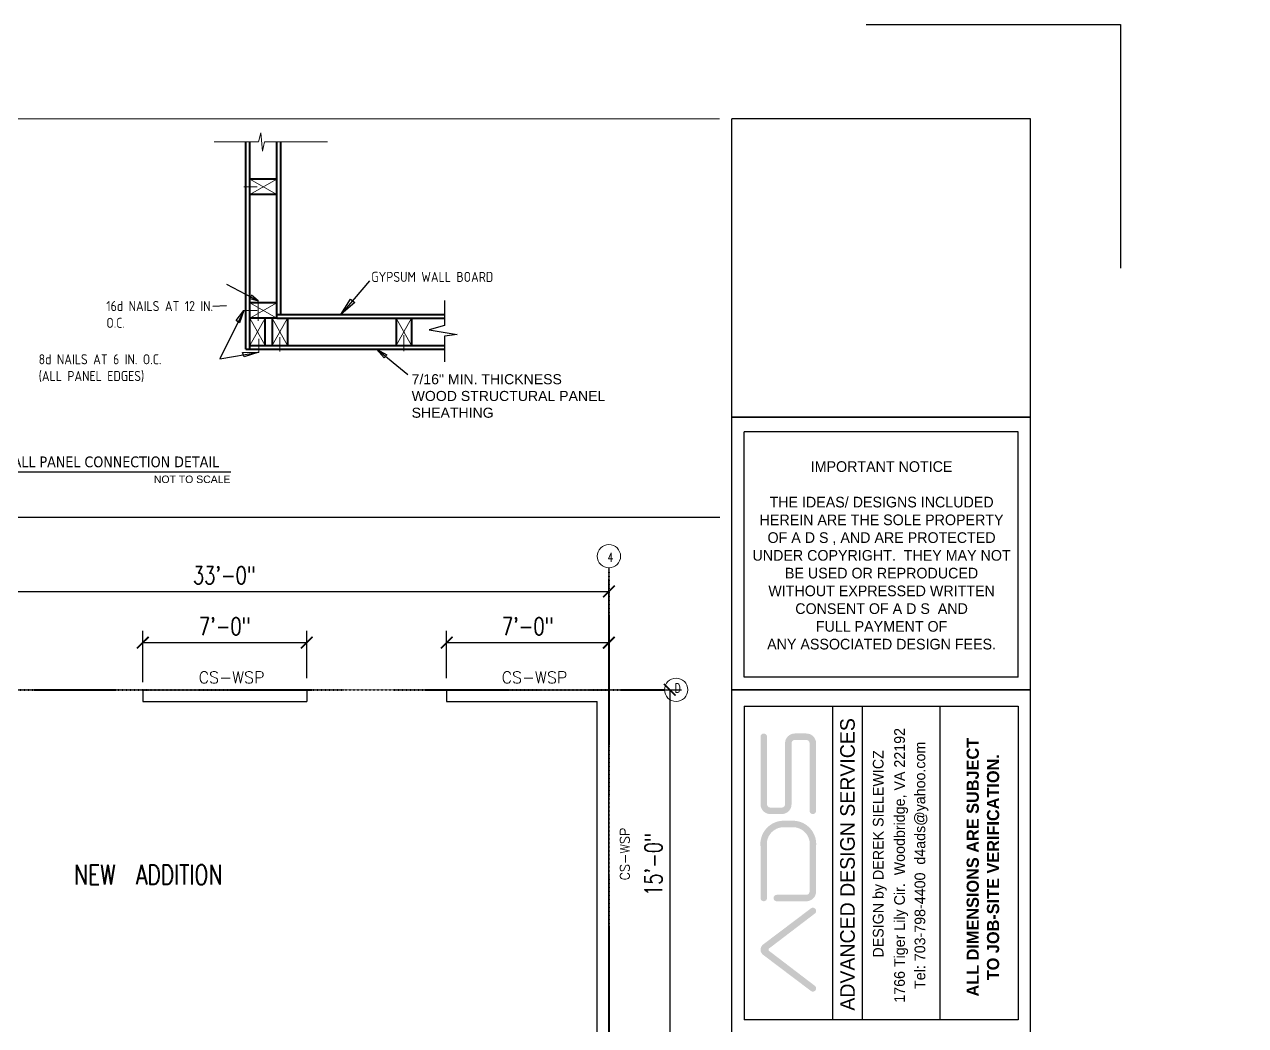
# Model space of a CAD drawing. Header units: inches. Extents: x 26998 to 46838, y -509 to 4343.
# Drawn here: x 37572 to 38200, y 2477 to 2993 of the extents above; entities that cross this region are included whole.
import ezdxf
from ezdxf import colors
from ezdxf.entities.mleader import LeaderData, LeaderLine
from ezdxf.math import Vec2, Vec3

# ---------------------------------------------------------------- set-up
doc = ezdxf.new("R2010")
doc.units = ezdxf.units.IN
doc.header["$LTSCALE"] = 0.5
doc.header["$MEASUREMENT"] = 0
doc.linetypes.add('Double Dash 3_8_', pattern=[1, 0.375, -0.125, 0.125, -0.125, 0.125, -0.125])
doc.layers.get('Defpoints').update_dxf_attribs({"color": 140})
for name, color, linetype in [('A-Anno-Text-Sect', 7, 'Continuous'), ('A-NOTES', 132, 'Continuous'), ('N-NOTES', 3, 'Continuous'), ('Title Block', 7, 'Continuous')]:
    doc.layers.add(name, color=color, linetype=linetype)
for name, color, linetype, lineweight in [('A-DETL', 90, 'Continuous', 9), ('G-ANNO-TEXT', 231, 'Continuous', 9), ('HATCH', 24, 'Continuous', 9), ('new construction', 7, 'Continuous', 50), ('S-Text', 3, 'Continuous', 0), ('window', 2, 'Continuous', 20)]:
    doc.layers.add(name, color=color, linetype=linetype, lineweight=lineweight)
doc.styles.add('AGSROMANS', font='romans')
doc.styles.add('Arch-Dim', font='romans.shx', dxfattribs={"width": 0.75})
doc.styles.add('ARIAL', font='arial.ttf')
doc.styles.add('HS-DESIGN-PLAN', font='GOTHIC.TTF', dxfattribs={"height": 0.09375})
doc.styles.add('RomanS_B', font='', dxfattribs={"width": 0.75, "height": 4.549842})
doc.styles.get("Standard").update_dxf_attribs({"font": 'romans.shx', "width": 0.75})
doc.styles.add('TahomaSPH', font='tahoma.ttf')
doc.styles.add('TITULO', font='arial.ttf', dxfattribs={"height": 7})
doc.styles.get('RomanS_B').set_extended_font_data('RomanS', bold=True)
doc.dimstyles.new('Aec-Arch-I-96', dxfattribs={"dimscale": 96, "dimtxt": 0.09375, "dimasz": 0.0625, "dimexe": 0.0625, "dimexo": 0.0625, "dimgap": 0.03125, "dimtad": 1, "dimdec": 4, "dimzin": 3, "dimdsep": 46, "dimlunit": 4, "dimtxsty": 'Arch-Dim', "dimblk": 'ARCHTICK', "dimcen": 0.09375, "dimazin": 2, "dimtfac": 0.75, "dimtdec": 4, "dimtix": 1, "dimtmove": 2, "dimatfit": 2, "dimfxl": 1, "dimtolj": 1, "dimtzin": 0, "dimarcsym": 0})

# ---------------------------------------------------------------- blocks, each defined once
blk = doc.blocks.new('_ArchTick')
at = {"color": 0, "linetype": 'ByBlock', "const_width": 0.15}
blk.add_lwpolyline([(-0.5, -0.5), (0.5, 0.5)], dxfattribs=at)
blk = doc.blocks.new('*D1076')
at = {"layer": 'A-Anno-Text-Sect', "color": 0, "linetype": 'Continuous', "lineweight": -2, "transparency": 16777216}
for p, q in [((37789.11, 2655.94), (37789.11, 2680.24)), ((37872.61, 2655.94), (37872.61, 2680.24)), ((37789.11, 2674.24), (37872.61, 2674.24))]:
    blk.add_line(p, q, dxfattribs=at)
at = {"layer": 'Defpoints', "color": 0, "linetype": 'Continuous', "transparency": 16777216}
for p in [(37872.61, 2674.24), (37789.11, 2649.94), (37872.61, 2649.94)]:
    blk.add_point(p, dxfattribs=at)
at = {"layer": 'A-Anno-Text-Sect', "color": 0, "linetype": 'Continuous', "lineweight": -2, "transparency": 16777216, "xscale": 6, "yscale": 6, "zscale": 6, "rotation": 180}
blk.add_blockref('_ArchTick', (37789.11, 2674.24), dxfattribs=at)
at = {"layer": 'A-Anno-Text-Sect', "color": 0, "linetype": 'Continuous', "lineweight": -2, "transparency": 16777216, "xscale": 6, "yscale": 6, "zscale": 6}
blk.add_blockref('_ArchTick', (37872.61, 2674.24), dxfattribs=at)
at = {"layer": 'A-Anno-Text-Sect', "color": 0, "linetype": 'Continuous', "transparency": 16777216, "insert": (37830.86, 2682.6), "char_height": 9, "attachment_point": 5, "style": 'Arch-Dim'}
blk.add_mtext('\\A1;7\'-0"', dxfattribs=at)
blk = doc.blocks.new('*D1077')
at = {"layer": 'A-Anno-Text-Sect', "color": 0, "linetype": 'Continuous', "lineweight": -2, "transparency": 16777216}
for p, q in [((37632.72, 2653.93), (37632.72, 2680.24)), ((37717.11, 2655.94), (37717.11, 2680.24)), ((37632.72, 2674.24), (37717.11, 2674.24))]:
    blk.add_line(p, q, dxfattribs=at)
at = {"layer": 'Defpoints', "color": 0, "linetype": 'Continuous', "transparency": 16777216}
for p in [(37717.11, 2674.24), (37632.72, 2647.93), (37717.11, 2649.94)]:
    blk.add_point(p, dxfattribs=at)
at = {"layer": 'A-Anno-Text-Sect', "color": 0, "linetype": 'Continuous', "lineweight": -2, "transparency": 16777216, "xscale": 6, "yscale": 6, "zscale": 6, "rotation": 180}
blk.add_blockref('_ArchTick', (37632.72, 2674.24), dxfattribs=at)
at = {"layer": 'A-Anno-Text-Sect', "color": 0, "linetype": 'Continuous', "lineweight": -2, "transparency": 16777216, "xscale": 6, "yscale": 6, "zscale": 6}
blk.add_blockref('_ArchTick', (37717.11, 2674.24), dxfattribs=at)
at = {"layer": 'A-Anno-Text-Sect', "color": 0, "linetype": 'Continuous', "transparency": 16777216, "insert": (37674.91, 2682.6), "char_height": 9, "attachment_point": 5, "style": 'Arch-Dim'}
blk.add_mtext('\\A1;7\'-0"', dxfattribs=at)
blk = doc.blocks.new('*D1083')
at = {"layer": 'A-Anno-Text-Sect', "color": 0, "linetype": 'Continuous', "lineweight": -2, "transparency": 16777216}
for p, q in [((37476.81, 2655.94), (37476.81, 2706.57)), ((37872.61, 2655.94), (37872.61, 2706.57)), ((37476.81, 2700.57), (37872.61, 2700.57))]:
    blk.add_line(p, q, dxfattribs=at)
at = {"layer": 'Defpoints', "color": 0, "linetype": 'Continuous', "transparency": 16777216}
for p in [(37872.61, 2700.57), (37476.81, 2649.94), (37872.61, 2649.94)]:
    blk.add_point(p, dxfattribs=at)
at = {"layer": 'A-Anno-Text-Sect', "color": 0, "linetype": 'Continuous', "lineweight": -2, "transparency": 16777216, "xscale": 6, "yscale": 6, "zscale": 6, "rotation": 180}
blk.add_blockref('_ArchTick', (37476.81, 2700.57), dxfattribs=at)
at = {"layer": 'A-Anno-Text-Sect', "color": 0, "linetype": 'Continuous', "lineweight": -2, "transparency": 16777216, "xscale": 6, "yscale": 6, "zscale": 6}
blk.add_blockref('_ArchTick', (37872.61, 2700.57), dxfattribs=at)
at = {"layer": 'A-Anno-Text-Sect', "color": 0, "linetype": 'Continuous', "transparency": 16777216, "insert": (37674.71, 2708.93), "char_height": 9, "attachment_point": 5, "style": 'Arch-Dim'}
blk.add_mtext('\\A1;33\'-0"', dxfattribs=at)
blk = doc.blocks.new('*D1086')
at = {"layer": 'A-Anno-Text-Sect', "color": 0, "linetype": 'Continuous', "lineweight": -2, "transparency": 16777216}
for p, q in [((37878.61, 2649.94), (37909.94, 2649.94)), ((37903.94, 2649.94), (37903.94, 2469.94)), ((37878.61, 2469.94), (37909.94, 2469.94))]:
    blk.add_line(p, q, dxfattribs=at)
at = {"layer": 'Defpoints', "color": 0, "linetype": 'Continuous', "transparency": 16777216}
for p in [(37872.61, 2649.94), (37872.61, 2469.94), (37903.94, 2469.94)]:
    blk.add_point(p, dxfattribs=at)
at = {"layer": 'A-Anno-Text-Sect', "color": 0, "linetype": 'Continuous', "lineweight": -2, "transparency": 16777216, "xscale": 6, "yscale": 6, "zscale": 6}
for p, rotation in [((37903.94, 2649.94), 90), ((37903.94, 2469.94), 270)]:
    blk.add_blockref('_ArchTick', p, dxfattribs=dict(at, rotation=rotation))
at = {"layer": 'A-Anno-Text-Sect', "color": 0, "linetype": 'Continuous', "transparency": 16777216, "insert": (37895.58, 2559.94), "char_height": 9, "attachment_point": 5, "rotation": 90, "style": 'Arch-Dim'}
blk.add_mtext('\\A1;15\'-0"', dxfattribs=at)

msp = doc.modelspace()

# ---------------------------------------------------------------- hatches: boundary and pattern name
at = {"layer": 'Title Block'}
h = msp.add_hatch(color=256, dxfattribs=at)
h.paths.add_polyline_path([(37978.6086617, 2534.6635765, 0.1912949762), (37979.2766418, 2535.6985823), (37979.2766418, 2536.3456286, 0.1065363828), (37978.9980479, 2536.9912482, 0.1989123674), (37977.9148566, 2537.6680178), (37977.3641813, 2537.6680178, 0.1139636446), (37976.6703762, 2537.3806343), (37952.0906029, 2518.8025062, 0.5149988252), (37952.0906029, 2513.3683904), (37976.6703762, 2494.7902622, 0.1139636446), (37977.3641813, 2494.5028787), (37977.9148566, 2494.5028787, 0.1989123674), (37978.9980479, 2495.1796484, 0.1065363829), (37979.2766418, 2495.825268), (37979.2766418, 2496.4723143, 0.1912949762), (37978.6086617, 2497.5073201), (37955.1942338, 2515.391789, -0.5343557179), (37955.1942338, 2516.7791076)])
h.paths.add_polyline_path([(37974.2702912, 2541.0055849, 0.4142135624), (37979.2766418, 2546.0119356), (37979.2766418, 2569.1516721, 0.440849221), (37967.595157, 2582.5019405), (37962.3728061, 2582.5019405, 0.440849221), (37950.6913213, 2569.1516721), (37950.6913213, 2542.6743685, 0.4142135624), (37952.3601048, 2541.0055849, 0.4142135624), (37954.0288884, 2542.6743685), (37954.0288884, 2569.1516721, -0.4500136067), (37962.3728061, 2579.1643734), (37967.595157, 2579.1643734, -0.4500136067), (37975.9390747, 2569.1516721), (37975.9390747, 2546.0119356, -0.4142135624), (37974.2702912, 2544.343152), (37959.035239, 2544.343152, 0.4142135624), (37957.3664555, 2542.6743685, 0.4142135624), (37959.035239, 2541.0055849)])
h.paths.add_polyline_path([(37963.315198, 2590.9436406, -0.4142135624), (37961.6464145, 2589.2748571), (37955.6976719, 2589.2748571, -0.4142135624), (37954.0288884, 2590.9436406), (37954.0288884, 2625.764862, 0.4142135624), (37952.3601048, 2627.4336456, 0.4142135624), (37950.6913213, 2625.764862), (37950.6913213, 2590.9436406, 0.4142135624), (37955.6976719, 2585.93729), (37961.6464145, 2585.93729, 0.4142135624), (37966.6527651, 2590.9436406), (37966.6527651, 2622.4272949, -0.4142135624), (37968.3215486, 2624.0960785), (37974.2702912, 2624.0960785, -0.4142135624), (37975.9390747, 2622.4272949), (37975.9390747, 2587.6060736, 0.4142135624), (37977.6078583, 2585.93729, 0.4142135624), (37979.2766418, 2587.6060736), (37979.2766418, 2622.4272949, 0.4142135624), (37974.2702912, 2627.4336456), (37968.3215486, 2627.4336456, 0.4142135624), (37963.315198, 2622.4272949)])
h = msp.add_hatch(color=256, dxfattribs=at)
h.paths.add_polyline_path([(37978.6086617, 2534.6635765, 0.1912949762), (37979.2766418, 2535.6985823), (37979.2766418, 2536.3456286, 0.1065363828), (37978.9980479, 2536.9912482, 0.1989123674), (37977.9148566, 2537.6680178), (37977.3641813, 2537.6680178, 0.1139636446), (37976.6703762, 2537.3806343), (37952.0906029, 2518.8025062, 0.5149988252), (37952.0906029, 2513.3683904), (37976.6703762, 2494.7902622, 0.1139636446), (37977.3641813, 2494.5028787), (37977.9148566, 2494.5028787, 0.1989123674), (37978.9980479, 2495.1796484, 0.1065363829), (37979.2766418, 2495.825268), (37979.2766418, 2496.4723143, 0.1912949762), (37978.6086617, 2497.5073201), (37955.1942338, 2515.391789, -0.5343557179), (37955.1942338, 2516.7791076)])
h.paths.add_polyline_path([(37974.2702912, 2541.0055849, 0.4142135624), (37979.2766418, 2546.0119356), (37979.2766418, 2569.1516721, 0.440849221), (37967.595157, 2582.5019405), (37962.3728061, 2582.5019405, 0.440849221), (37950.6913213, 2569.1516721), (37950.6913213, 2542.6743685, 0.4142135624), (37952.3601048, 2541.0055849, 0.4142135624), (37954.0288884, 2542.6743685), (37954.0288884, 2569.1516721, -0.4500136067), (37962.3728061, 2579.1643734), (37967.595157, 2579.1643734, -0.4500136067), (37975.9390747, 2569.1516721), (37975.9390747, 2546.0119356, -0.4142135624), (37974.2702912, 2544.343152), (37959.035239, 2544.343152, 0.4142135624), (37957.3664555, 2542.6743685, 0.4142135624), (37959.035239, 2541.0055849)])
h.paths.add_polyline_path([(37963.315198, 2590.9436406, -0.4142135624), (37961.6464145, 2589.2748571), (37955.6976719, 2589.2748571, -0.4142135624), (37954.0288884, 2590.9436406), (37954.0288884, 2625.764862, 0.4142135624), (37952.3601048, 2627.4336456, 0.4142135624), (37950.6913213, 2625.764862), (37950.6913213, 2590.9436406, 0.4142135624), (37955.6976719, 2585.93729), (37961.6464145, 2585.93729, 0.4142135624), (37966.6527651, 2590.9436406), (37966.6527651, 2622.4272949, -0.4142135624), (37968.3215486, 2624.0960785), (37974.2702912, 2624.0960785, -0.4142135624), (37975.9390747, 2622.4272949), (37975.9390747, 2587.6060736, 0.4142135624), (37977.6078583, 2585.93729, 0.4142135624), (37979.2766418, 2587.6060736), (37979.2766418, 2622.4272949, 0.4142135624), (37974.2702912, 2627.4336456), (37968.3215486, 2627.4336456, 0.4142135624), (37963.315198, 2622.4272949)])

# ---------------------------------------------------------------- linework, layer by layer
for p, q in [((37749.3604882, 2860.549113), (37734.6271562, 2843.2739889)), ((37675.8072789, 2858.8192194), (37692.0549335, 2850.2923285)), ((37668.7849889, 2847.580499), (37675.8072789, 2847.8611569)), ((37688.0646185, 2851.5389025), (37692.0549335, 2850.2923285)), ((37692.0549335, 2850.2923285), (37688.7019545, 2853.1681481)), ((37734.6271562, 2843.2739889), (37739.5874264, 2851.2028199)), ((37741.8519332, 2849.4897948), (37734.6271562, 2843.2739889)), ((37739.5874264, 2851.2028199), (37741.8519332, 2849.4897948)), ((37787.9695852, 2850.5010146), (37787.9695852, 2837.5224689)), ((37684.7247911, 2845.2644321), (37672.3811005, 2820.4224258)), ((37680.7505695, 2840.1225367), (37684.7247911, 2845.2644321)), ((37684.7247911, 2845.2644321), (37682.487972, 2838.9207041)), ((37682.487972, 2838.9207041), (37680.7505695, 2840.1225367)), ((37787.9695852, 2837.5224689), (37780.1132036, 2835.3549674)), ((37780.1132036, 2835.3549674), (37794.4604445, 2832.9815849)), ((37794.4604445, 2832.9815849), (37787.9695852, 2832.0371191)), ((37787.9695852, 2832.0371191), (37787.9695852, 2818.8374397)), ((37672.3811005, 2820.4224258), (37692.3793986, 2823.9004469)), ((37684.0993031, 2823.7243393), (37692.3793986, 2823.9004469)), ((37684.8511162, 2821.4317178), (37684.0993031, 2823.7243393)), ((37692.3793986, 2823.9004469), (37684.8511162, 2821.4317178)), ((37756.9140356, 2820.8582729), (37753.0382995, 2825.3426139)), ((37753.0382995, 2825.3426139), (37758.3195319, 2822.3943406)), ((37769.1966403, 2812.1627784), (37753.0382995, 2825.3426139)), ((37758.3195319, 2822.3943406), (37756.9140356, 2820.8582729)), ((36435.013813, 2738.8830128), (37929.6730477, 2738.8830128)), ((37632.7191832, 2649.9266548), (37717.1095484, 2649.940707))]:
    msp.add_line(p, q)
msp.add_lwpolyline([(36434.613813, 2944.0852231, 0.5, 0.5, 0), (37929.6730477, 2944.0852231, 0, 0, 0), (37929.6730477, 1817.6360016, 0.5, 0.5, 0), (36434.613813, 1817.6360016, 0.5, 0.5, 0)], format="xyseb")
at = {"layer": 'A-DETL', "linetype": 'Double Dash 3_8_', "lineweight": 40}
for p, q in [((37872.6095484, 2712.399041), (37872.6095484, 2469.940707)), ((37441.227222, 2649.940707), (37901.227222, 2649.940707))]:
    msp.add_line(p, q, dxfattribs=at)
at = {"layer": 'A-DETL'}
for centre in [(37872.6473895, 2718.7325961), (37907.227222, 2649.940707)]:
    msp.add_circle(centre, 6, dxfattribs=at)
at = {"layer": 'HATCH', "color": 0, "lineweight": 5}
for p, q in [((37692.3331577, 2932.2435465), (37693.4851757, 2936.7758419)), ((37693.4851757, 2936.7758419), (37694.2789471, 2927.446578)), ((37669.3894458, 2932.2435465), (37692.3331577, 2932.2435465)), ((37694.2789471, 2927.446578), (37695.2813768, 2932.2435465)), ((37695.2813768, 2932.2435465), (37727.7428063, 2932.2435465))]:
    msp.add_line(p, q, dxfattribs=at)
at = {"layer": 'HATCH', "lineweight": 5}
for p, q in [((37701.7605696, 2913.0071139), (37687.8139446, 2905.0376139)), ((37687.8139446, 2913.0071139), (37701.7605696, 2905.0376139)), ((37701.7605696, 2849.2511139), (37687.8139446, 2841.2816139)), ((37687.8139446, 2849.2511139), (37701.7605696, 2841.2816139)), ((37688.7019545, 2853.1681481), (37688.0646185, 2851.5389025)), ((37695.7834446, 2841.2816139), (37687.8139446, 2827.3349889)), ((37687.8139446, 2841.2816139), (37695.7834446, 2827.3349889)), ((37707.2619953, 2841.2816139), (37699.2924953, 2827.3349889)), ((37699.2924953, 2841.2816139), (37707.2619953, 2827.3349889)), ((37763.0484953, 2841.2816139), (37771.0179953, 2827.3349889)), ((37771.0179953, 2841.2816139), (37763.0484953, 2827.3349889))]:
    msp.add_line(p, q, dxfattribs=at)
at = {"layer": 'N-NOTES', "color": 0}
msp.add_line((37678.0730267, 2762.0823323), (37489.5384499, 2762.0823323), dxfattribs=at)
at = {"layer": 'new construction', "lineweight": 40}
for p, q in [((37685.8215696, 2825.3426139), (37685.8215696, 2932.2435465)), ((37687.8139446, 2825.3426139), (37687.8139446, 2932.2435465)), ((37701.7605696, 2841.2816139), (37701.7605696, 2932.2435465)), ((37703.7529446, 2843.2739889), (37703.7529446, 2932.2435465)), ((37701.7605696, 2913.0071139), (37687.8139446, 2913.0071139)), ((37701.7605696, 2905.0376139), (37687.8139446, 2905.0376139)), ((37701.7605696, 2849.2511139), (37687.8139446, 2849.2511139)), ((37701.7605696, 2841.2816139), (37687.8139446, 2841.2816139)), ((37695.7834446, 2827.3349889), (37695.7834446, 2841.2816139)), ((37699.2924953, 2841.2816139), (37699.2924953, 2827.3349889)), ((37701.7605696, 2843.2739889), (37787.9695852, 2843.2739889)), ((37701.7605696, 2841.2816139), (37787.9695852, 2841.2816139)), ((37707.2619953, 2841.2816139), (37707.2619953, 2827.3349889)), ((37763.0484953, 2841.2816139), (37763.0484953, 2827.3349889)), ((37771.0179953, 2841.2816139), (37771.0179953, 2827.3349889)), ((37685.8215696, 2825.3426139), (37787.9695852, 2825.3426139)), ((37687.8139446, 2827.3349889), (37787.9695852, 2827.3349889))]:
    msp.add_line(p, q, dxfattribs=at)
at = {"layer": 'Title Block'}
for p, q in [((38005.1292059, 2992.6621831), (38135.9327909, 2992.6621831)), ((38005.1292059, 2992.6621831), (38135.9327909, 2992.6621831)), ((38005.1292059, 2992.6621831), (38135.9327909, 2992.6621831)), ((38005.1292059, 2992.6621831), (38135.9327909, 2992.6621831)), ((38005.1292059, 2992.6621831), (38135.9327909, 2992.6621831)), ((38005.1292059, 2992.6621831), (38135.9327909, 2992.6621831)), ((38005.1292059, 2992.6621831), (38135.9327909, 2992.6621831)), ((38005.1292059, 2992.6621831), (38135.9327909, 2992.6621831)), ((38135.9327909, 2992.6621831), (38135.9327909, 2867.1717031)), ((38135.9327909, 2992.6621831), (38135.9327909, 2867.1717031)), ((38135.9327909, 2992.6621831), (38135.9327909, 2867.1717031)), ((38135.9327909, 2992.6621831), (38135.9327909, 2867.1717031)), ((38135.9327909, 2992.6621831), (38135.9327909, 2867.1717031)), ((38135.9327909, 2992.6621831), (38135.9327909, 2867.1717031)), ((38135.9327909, 2992.6621831), (38135.9327909, 2867.1717031)), ((38135.9327909, 2992.6621831), (38135.9327909, 2867.1717031)), ((38135.9327909, 2992.6621831), (38135.9327909, 2867.1717031)), ((38135.9327909, 2992.6621831), (38135.9327909, 2867.1717031)), ((38135.9327909, 2992.6621831), (38135.9327909, 2867.1717031)), ((38135.9327909, 2992.6621831), (38135.9327909, 2867.1717031)), ((38135.9327909, 2992.6621831), (38135.9327909, 2867.1717031)), ((38135.9327909, 2992.6621831), (38135.9327909, 2867.1717031)), ((38135.9327909, 2992.6621831), (38135.9327909, 2867.1717031)), ((38135.9327909, 2992.6621831), (38135.9327909, 2867.1717031)), ((38135.9327909, 2992.6621831), (38135.9327909, 2867.1717031)), ((38135.9327909, 2992.6621831), (38135.9327909, 2867.1717031)), ((38135.9327909, 2992.6621831), (38135.9327909, 2867.1717031)), ((38135.9327909, 2992.6621831), (38135.9327909, 2867.1717031)), ((38135.9327909, 2992.6621831), (38135.9327909, 2867.1717031)), ((38135.9327909, 2992.6621831), (38135.9327909, 2867.1717031)), ((38135.9327909, 2992.6621831), (38135.9327909, 2867.1717031)), ((38135.9327909, 2992.6621831), (38135.9327909, 2867.1717031)), ((38135.9327909, 2992.6621831), (38135.9327909, 2867.1717031)), ((38135.9327909, 2992.6621831), (38135.9327909, 2867.1717031)), ((38135.9327909, 2992.6621831), (38135.9327909, 2867.1717031)), ((38135.9327909, 2992.6621831), (38135.9327909, 2867.1717031)), ((38135.9327909, 2992.6621831), (38135.9327909, 2867.1717031)), ((38135.9327909, 2992.6621831), (38135.9327909, 2867.1717031)), ((37935.9981727, 1817.6359916), (37935.9981727, 2944.0852131)), ((38089.6131727, 2944.0852131), (37935.9981727, 2944.0852131)), ((38089.6131727, 1817.6359916), (38089.6131727, 2944.0852131)), ((37935.9981727, 2790.4027131), (38089.6131727, 2790.4027131)), ((37935.9981727, 2790.4027131), (38089.6131727, 2790.4027131)), ((37935.9981727, 2790.4027131), (38089.6131727, 2790.4027131)), ((37935.9981727, 2790.4027131), (38089.6131727, 2790.4027131)), ((38089.6131727, 2790.4027131), (37935.9981727, 2790.4027131)), ((37942.2681727, 2656.4939631), (37942.2681727, 2782.8152131)), ((38083.3431727, 2782.8152131), (37942.2681727, 2782.8152131)), ((37942.2681727, 2656.4939631), (37942.2681727, 2782.8152131)), ((38083.3431727, 2656.4939631), (38083.3431727, 2782.8152131)), ((38083.3431727, 2656.4939631), (37942.2681727, 2656.4939631)), ((37632.7191832, 2649.9266548), (37632.7191832, 2643.9266548)), ((37717.1095484, 2649.940707), (37717.1095484, 2643.940707)), ((37789.1095484, 2649.940707), (37872.6095484, 2649.940707)), ((37789.1095484, 2649.940707), (37789.1095484, 2643.940707)), ((37872.6095484, 2469.940707), (37872.6095484, 2649.940707)), ((37935.9981727, 2649.9027131), (38089.6131727, 2649.9027131)), ((37935.9981727, 2649.9027131), (38089.6131727, 2649.9027131)), ((37935.9981727, 2649.9027131), (38089.6131727, 2649.9027131)), ((38089.6131727, 2649.9027131), (37935.9981727, 2649.9027131)), ((37632.7191832, 2643.940707), (37717.1095484, 2643.940707)), ((37789.1095484, 2643.940707), (37866.6095484, 2643.940707)), ((37866.6095484, 2469.940707), (37866.6095484, 2643.940707)), ((37942.3232977, 2641.4939631), (38083.3431727, 2641.4939631)), ((37942.3232977, 2641.4939631), (37942.3232977, 2479.9897139)), ((37942.3232977, 2641.4939631), (37942.3232977, 2479.9897139)), ((37987.85477, 2479.9897139), (37987.85477, 2641.4939631)), ((37987.85477, 2479.9897139), (37987.85477, 2641.4939631)), ((38003.1090018, 2479.9897139), (38003.1090018, 2641.4939631)), ((38003.1090018, 2479.9897139), (38003.1090018, 2641.4939631)), ((38043.1090018, 2479.9897139), (38043.1090018, 2641.4939631)), ((38043.1090018, 2479.9897139), (38043.1090018, 2641.4939631)), ((38083.3431727, 2641.4939631), (38083.3431727, 2479.9897139)), ((38083.3431727, 2479.9897139), (37942.2681727, 2479.9897139))]:
    msp.add_line(p, q, dxfattribs=at)
at = {"layer": 'Title Block', "const_width": 0.5}
for points in [[(37935.9981727, 2944.0852131), (38089.6131727, 2944.0852131)], [(37935.9981727, 1817.6359916), (37935.9981727, 2944.0852131)], [(38089.6131727, 1817.6359916), (38089.6131727, 2944.0852131)], [(37935.9981727, 2790.4027131), (38089.6131727, 2790.4027131)], [(37935.9981727, 2790.4027131), (38089.6131727, 2790.4027131)], [(37935.9981727, 2649.9027131), (38089.6131727, 2649.9027131)], [(37935.9981727, 2649.9027131), (38089.6131727, 2649.9027131)]]:
    msp.add_lwpolyline(points, dxfattribs=at)
at = {"layer": 'window', "lineweight": 20}
for p, q in [((37684.7247911, 2909.0204321), (37691.6012015, 2909.0204321)), ((37692.0549335, 2850.2923285), (37692.0549335, 2840.0468699)), ((37684.7247911, 2845.2644321), (37691.6012015, 2845.2644321)), ((37692.3793986, 2823.9004469), (37692.3793986, 2830.6443489)), ((37703.2177442, 2824.1598185), (37703.2177442, 2831.4873668)), ((37767.049287, 2832.6508841), (37767.049287, 2824.3365349))]:
    msp.add_line(p, q, dxfattribs=at)

# ---------------------------------------------------------------- texts
at = {"color": 7, "linetype": 'Continuous', "lineweight": 0, "char_height": 5.177311872, "attachment_point": 1, "style": 'TITULO'}
for s, insert, width in [('{\\Farchstyl.shx;GYPSUM WALL BOARD }', (37750.336318, 2865.2092298), 127.060969027), ('{\\Farchstyl|c186;16d NAILS AT 12 IN. O.C.}', (37613.9556147, 2850.1621946), 55.496484661), ('{\\Farchstyl.shx;8d NAILS AT 6 IN. O.C.\\P(ALL PANEL EDGES)}', (37579.1108922, 2822.7756717), 127.060969027), ('\\A1;7/16{\\H1.0003x;" MIN. THICKNESS\\PWOOD STRUCTURAL PANEL\\PSHEATHING }', (37771.0963736, 2812.5106921), 127.060969027)]:
    msp.add_mtext(s, dxfattribs=dict(at, insert=insert, width=width))
at = {"insert": (37586.7053727, 2767.2847418), "char_height": 5.537109375, "width": 192.964244236, "attachment_point": 5, "style": 'TahomaSPH'}
msp.add_mtext('TYPICAL BRACED WALL PANEL CONNECTION DETAIL', dxfattribs=at)
at = {"insert": (37597.3251574, 2559.7797114), "char_height": 10.2011616, "attachment_point": 1}
msp.add_mtext_dynamic_manual_height_columns('NEW  ADDITION', width=299.701435645, gutter_width=22.5, heights=[0], dxfattribs=at)
at = {"layer": 'A-NOTES', "color": 0, "style": 'ARIAL'}
msp.add_text('NOT TO SCALE', height=3.847035815, dxfattribs=at).set_placement((37638.423403, 2756.4348905))
at = {"layer": 'G-ANNO-TEXT', "color": 7, "char_height": 4.5498418, "width": 11.664, "attachment_point": 1, "line_spacing_factor": 0.957141, "style": 'RomanS_B'}
for s, insert in [('4', (37871.9525579, 2720.4526503)), ('D', (37906.5323905, 2653.1265142))]:
    msp.add_mtext(s, dxfattribs=dict(at, insert=insert))
at = {"layer": 'Title Block'}
for s, insert, char_height, width, attachment_point, style in [('IMPORTANT NOTICE \\P\\P\\pxt2;THE IDEAS/ DESIGNS INCLUDED \\PHEREIN ARE THE SOLE PROPERTY \\POF A D S , AND ARE PROTECTED \\PUNDER COPYRIGHT.  THEY MAY NOT \\PBE USED OR REPRODUCED \\PWITHOUT EXPRESSED WRITTEN \\PCONSENT OF A D S  AND \\PFULL PAYMENT OF \\PANY ASSOCIATED DESIGN FEES.', (38012.9962488, 2719.1459432), 5.48625, 1080.556998024, 5, 'HS-DESIGN-PLAN'), ('CS-WSP', (37695.3652171, 2659.2789226), 6, 299.701435645, 3, 'AGSROMANS'), ('CS-WSP', (37851.3103997, 2659.2859486), 6, 299.701435645, 3, 'AGSROMANS')]:
    msp.add_mtext(s, dxfattribs=dict(at, insert=insert, char_height=char_height, width=width, attachment_point=attachment_point, style=style))
at = {"layer": 'Title Block', "rotation": 90}
for s, insert, char_height, width, attachment_point, style in [('ADVANCED DESIGN SERVICES', (37995.4925476, 2560.0094065), 7.50975, 200.725788003, 5, 'HS-DESIGN-PLAN'), ('1766 Tiger Lily Cir.  Woodbridge, VA 22192', (38023.0589296, 2559.5128202), 5.48625, 248.576827248, 5, 'HS-DESIGN-PLAN'), ('1766 Tiger Lily Cir.  Woodbridge, VA 22192', (38023.0589296, 2559.5128202), 5.48625, 248.576827248, 5, 'HS-DESIGN-PLAN'), ('Tel: 703-798-4400  d4ads@yahoo.com', (38033.5668426, 2559.5358472), 5.48625, 248.576827248, 5, 'HS-DESIGN-PLAN'), ('Tel: 703-798-4400  d4ads@yahoo.com', (38033.5668426, 2559.5358472), 5.48625, 248.576827248, 5, 'HS-DESIGN-PLAN'), ('\\P{\\fCentury Gothic|b1|i0|c0|p34;\\H1.1429x;ALL DIMENSIONS ARE SUBJECT \\PTO JOB-SITE VERIFICATION.}', (38060.6214544, 2558.5590416), 5.48625, 248.576827248, 5, 'HS-DESIGN-PLAN'), ('\\P{\\fCentury Gothic|b1|i0|c0|p34;\\H1.1429x;ALL DIMENSIONS ARE SUBJECT \\PTO JOB-SITE VERIFICATION.}', (38060.6214544, 2558.5590416), 5.48625, 248.576827248, 5, 'HS-DESIGN-PLAN'), ('DESIGN by DEREK SIELEWICZ', (38012.0852867, 2565.4169151), 5.48625, 248.576827248, 5, 'HS-DESIGN-PLAN'), ('DESIGN by DEREK SIELEWICZ', (38012.0852867, 2565.4169151), 5.48625, 248.576827248, 5, 'HS-DESIGN-PLAN'), ('CS-WSP', (37878.4134325, 2578.9019218), 4.8, 239.761148516, 3, 'AGSROMANS')]:
    msp.add_mtext(s, dxfattribs=dict(at, insert=insert, char_height=char_height, width=width, attachment_point=attachment_point, style=style))

# ---------------------------------------------------------------- dimensions: what is measured, and where the dimension line sits
at = {"layer": 'A-Anno-Text-Sect', "color": 6, "linetype": 'Continuous'}
for base, p1, p2, picture, middle in [((37872.6095484, 2700.5695574), (37476.8095484, 2649.940707), (37872.6095484, 2649.940707), '*D1083', (37674.7095484, 2708.9267003)), ((37717.1095484, 2674.240707), (37632.7191832, 2647.9266548), (37717.1095484, 2649.940707), '*D1077', (37674.9143658, 2682.5978498)), ((37872.6095483809, 2674.2407069805), (37789.1095483809, 2649.9407069805), (37872.6095483809, 2649.9407069805), '*D1076', (37830.8595483809, 2682.5978498377))]:
    dim = msp.add_linear_dim(base=base, p1=p1, p2=p2, dimstyle='Aec-Arch-I-96', override={"dimdec": 0}, dxfattribs=at)
    dim.commit()
    dim.dimension.update_dxf_attribs({"geometry": picture, "text_midpoint": middle})
dim = msp.add_linear_dim(base=(37903.936853, 2469.940707), p1=(37872.6095484, 2649.940707), p2=(37872.6095484, 2469.940707), angle=90, dimstyle='Aec-Arch-I-96', override={"dimdec": 0}, dxfattribs=at)
dim.commit()
dim.dimension.update_dxf_attribs({"geometry": '*D1086', "text_midpoint": (37895.5797101, 2559.940707)})

# ---------------------------------------------------------------- leaders
at = {"layer": 'S-Text'}
ml = msp.add_multileader_mtext('Standard', dxfattribs=at)
ml.set_content('CMU HEADER BLOCK w/ (1) #5 BAR CONTINUOUS ', color=256, style='ARIAL')
ml.set_leader_properties()
ml.build(insert=Vec2(0, 0))
ml.multileader.update_dxf_attribs({"dogleg_length": 0.36, "arrow_head_size": 10.8, "scale": 12})
ctx = ml.context
ctx.base_point, ctx.scale, ctx.char_height, ctx.arrow_head_size, ctx.landing_gap_size, ctx.plane_origin = Vec3(38431.6433889, 2800.4928678), 12, 7.5, 10.8, 5.4, Vec3(38567.0282102, 2661.7893193)
ctx.text_align_type = 2
notes = []
notes.append((ctx, [(0, (1, 1, 0), (38588.0287231, 2800.4928678), (-1, 0), 21.6, [(0, [(38586.4645575, 2761.104047)], 0, [])])]))
ctx.mtext.insert, ctx.mtext.width, ctx.mtext.alignment, ctx.mtext.flow_direction = Vec3(38561.0287231, 2805.3453575), 124.726449373, 3, 5
ml = msp.add_multileader_mtext('Standard', dxfattribs=at)
ml.set_content('U-BLOCK w/ (1)#5 BAR CONTINUOUS', color=256, style='ARIAL')
ml.set_leader_properties()
ml.build(insert=Vec2(0, 0))
ml.multileader.update_dxf_attribs({"dogleg_length": 0.36, "arrow_head_size": 10.8, "scale": 12})
ctx = ml.context
ctx.base_point, ctx.scale, ctx.char_height, ctx.arrow_head_size, ctx.landing_gap_size, ctx.plane_origin = Vec3(38854.7826397, 2800.4928678), 12, 7.5, 10.8, 5.4, Vec3(38977.0143232, 2661.7893193)
ctx.text_align_type = 2
notes.append((ctx, [(0, (1, 1, 0), (38998.0148361, 2800.4928678), (-1, 0), 21.6, [(0, [(39006.9921015, 2780.6701743)], 0, [])])]))
ctx.mtext.insert, ctx.mtext.width, ctx.mtext.alignment, ctx.mtext.flow_direction = Vec3(38971.0148361, 2804.3068173), 124.726449373, 3, 5
ml = msp.add_multileader_mtext('Standard', dxfattribs=at)
ml.set_content('8"x16" CMU STEMWALL. FILL REINFORCED CELLS SOLID', color=256, style='ARIAL')
ml.set_leader_properties()
ml.build(insert=Vec2(0, 0))
ml.multileader.update_dxf_attribs({"dogleg_length": 0.36, "arrow_head_size": 10.8, "scale": 12})
ctx = ml.context
ctx.base_point, ctx.scale, ctx.char_height, ctx.arrow_head_size, ctx.landing_gap_size, ctx.plane_origin = Vec3(38398.3649588, 2755.3939892), 12, 7.5, 10.8, 5.4, Vec3(38552.3860042, 2601.7829541)
ctx.text_align_type = 2
notes.append((ctx, [(0, (1, 1, 0), (38534.7724622, 2755.3939892), (-1, 0), 21.6, [(0, [(38571.8223515, 2713.3522002)], 0, [])])]))
ctx.mtext.insert, ctx.mtext.width, ctx.mtext.defined_height, ctx.mtext.alignment, ctx.mtext.flow_direction = Vec3(38507.7724622, 2759.2079387), 104.606220782, 35.3833933, 3, 5
ml = msp.add_multileader_mtext('Standard', dxfattribs=at)
ml.set_content('8"x16" CMU STEMWALL. FILL REINFORCED CELLS SOLID', color=256, style='ARIAL')
ml.set_leader_properties()
ml.build(insert=Vec2(0, 0))
ml.multileader.update_dxf_attribs({"dogleg_length": 0.36, "arrow_head_size": 10.8, "scale": 12})
ctx = ml.context
ctx.base_point, ctx.scale, ctx.char_height, ctx.arrow_head_size, ctx.landing_gap_size, ctx.plane_origin = Vec3(38857.7969939, 2755.3939892), 12, 7.5, 10.8, 5.4, Vec3(38996.4767507, 2601.7829541)
ctx.text_align_type = 2
notes.append((ctx, [(0, (1, 1, 0), (38957.2632087, 2755.3939892), (-1, 0), 5.0867469, [(0, [(38984.6588045, 2713.3522002)], 0, [])])]))
ctx.mtext.insert, ctx.mtext.width, ctx.mtext.defined_height, ctx.mtext.alignment, ctx.mtext.flow_direction = Vec3(38946.7764618, 2759.2079387), 83.686676012, 35.3833933, 3, 5
ml = msp.add_multileader_mtext('Standard', dxfattribs=at)
ml.set_content('VAPOR BARRIER (6-MIL MIN.) OVER CLEAN COMPACTED FILL', color=256, style='ARIAL')
ml.set_leader_properties()
ml.build(insert=Vec2(0, 0))
ml.multileader.update_dxf_attribs({"dogleg_length": 0.36, "arrow_head_size": 10.8, "scale": 12})
ctx = ml.context
ctx.base_point, ctx.scale, ctx.char_height, ctx.arrow_head_size, ctx.landing_gap_size, ctx.plane_origin = Vec3(39264.6275101, 2707.2054342), 12, 7.5, 10.8, 5.4, Vec3(39396.6636763, 2581.0825109)
ctx.text_align_type = 2
notes.append((ctx, [(0, (1, 1, 0), (39415.9582741, 2707.2054342), (-1, 0), 21.6, [(0, [(39424.9313281, 2729.9037288)], 0, [])])]))
ctx.mtext.insert, ctx.mtext.width, ctx.mtext.alignment, ctx.mtext.flow_direction = Vec3(39388.9582741, 2711.0193837), 124.726449373, 3, 5
for ctx, leaders in notes:
    for number, flags, end, landing, length, lines in leaders:
        leader = LeaderData()
        leader.index, (leader.has_last_leader_line, leader.has_dogleg_vector, leader.attachment_direction) = number, flags
        leader.last_leader_point, leader.dogleg_vector, leader.dogleg_length = Vec3(end), Vec3(landing), length
        for number, points, colour, breaks in lines:
            line = LeaderLine()
            line.index, line.vertices, line.color, line.breaks = number, Vec3.list(points), colors.encode_raw_color(colour), breaks
            leader.lines.append(line)
        ctx.leaders.append(leader)

doc.saveas('drawing.dxf')
